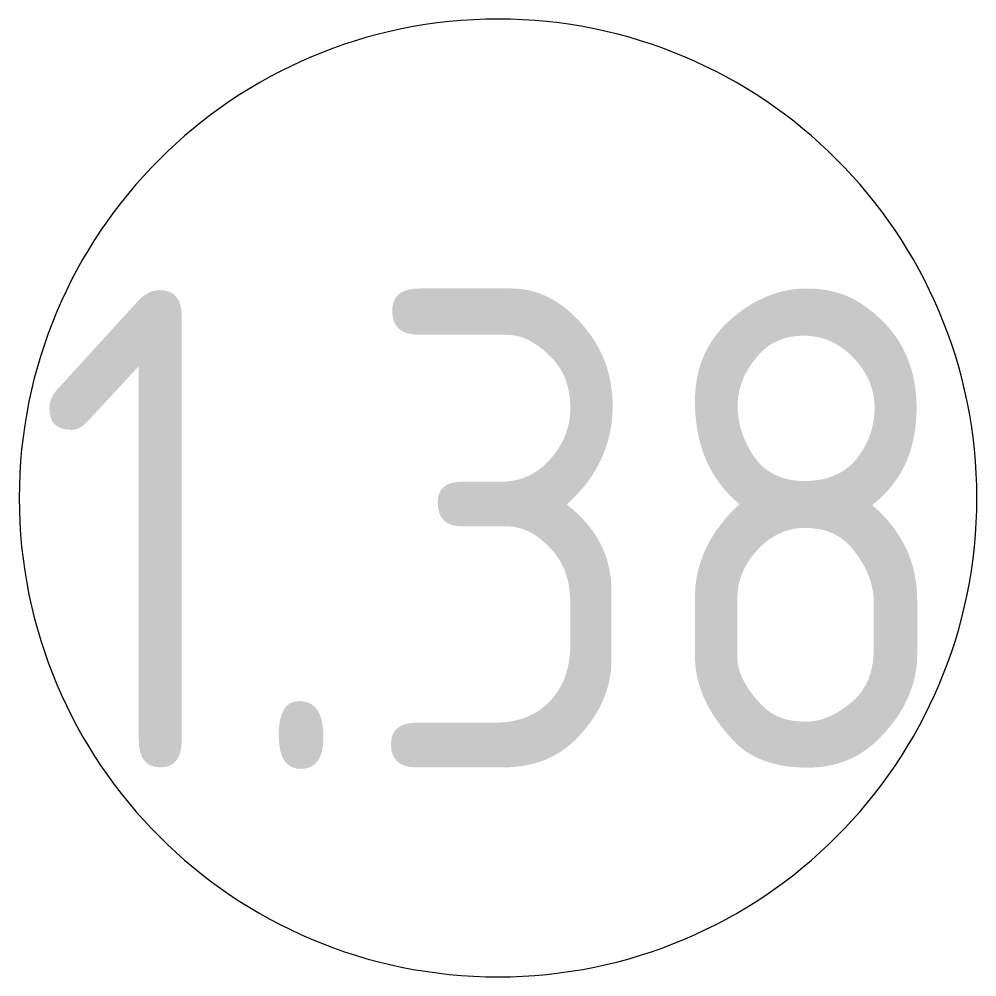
# Model space of a CAD drawing. Header units: millimetres. Extents: x -1113 to 415037, y -3642 to 28069.
# Drawn here: x 46275 to 47275, y 20001 to 21001 of the extents above; entities that cross this region are included whole.
import ezdxf

# ---------------------------------------------------------------- set-up
doc = ezdxf.new("R2010")
doc.units = ezdxf.units.MM
doc.layers.add('0) Стена 3.93м', color=3, linetype='Continuous', lineweight=60)
doc.layers.add('A-AREA-IDEN', color=7, linetype='Continuous', lineweight=9)
doc.styles.add('GOST Common', font='GOST Common.ttf', dxfattribs={"width": 0.9, "height": 500})

# ---------------------------------------------------------------- blocks, each defined once
blk = doc.blocks.new('Марка_Помещения - Номер-25198446-Объем проектирования 1 этажа')
at = {"layer": 'A-AREA-IDEN'}
for start, end in [(360, 180), (180, 360)]:
    blk.add_arc((0, 0), 2.5, start, end, dxfattribs=at)
blk = doc.blocks.new('1floor')
at = {"layer": 'A-AREA-IDEN', "xscale": 199.9999999999999, "yscale": 199.9999999999999, "zscale": 199.9999999999999}
blk.add_blockref('Марка_Помещения - Номер-25198446-Объем проектирования 1 этажа', (46710.6, 20637.3), dxfattribs=at)
at = {"layer": 'A-AREA-IDEN', "insert": (46226.8, 20854.4), "char_height": 500, "width": 1212.151, "attachment_point": 1, "style": 'GOST Common'}
blk.add_mtext('1.38', dxfattribs=at)

msp = doc.modelspace()

# ---------------------------------------------------------------- block references
at = {"layer": '0) Стена 3.93м'}
msp.add_blockref('1floor', (64.7, -136.1), dxfattribs=at)

doc.saveas('drawing.dxf')
